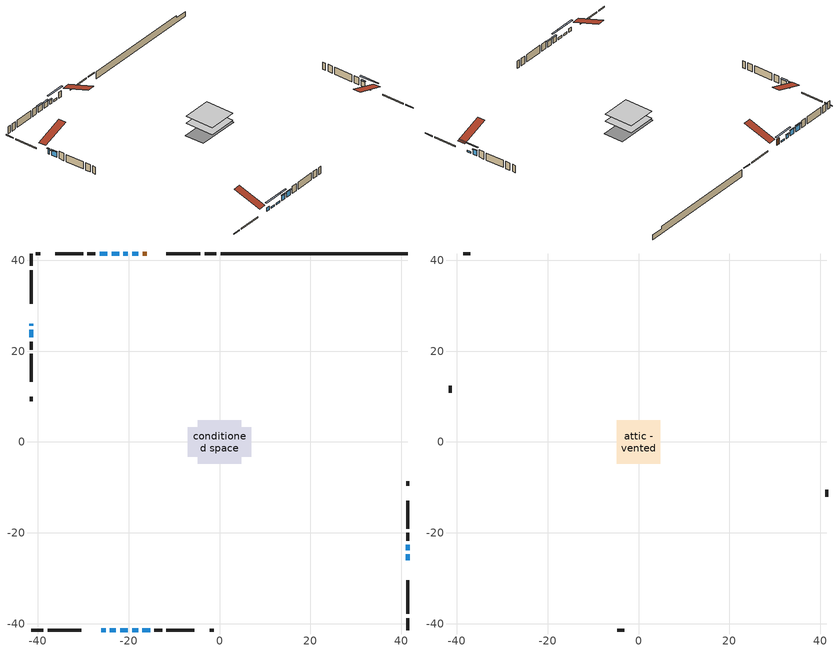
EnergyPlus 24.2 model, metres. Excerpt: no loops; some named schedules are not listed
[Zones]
conditioned space
 floor adiabatic (AdiabaticFloorConstruction): -4.75,-4.75 -4.75,4.75 4.75,4.75 4.75,-4.75 z0.7
 floor foundation (Slab1 construction): -7.03,-3.26 -7.03,3.26 7.03,3.26 7.03,-3.26 z-1.71
 wall outside (RimJoist1 construction): -0.67,41.41 -3.28,41.41 / -41.41,-41.41 -38.8,-41.41 / -41.41,41.41 -41.41,38.8 / 41.41,-41.41 41.41,-38.8 z0.7:1
 wall outside (RimJoist2 construction): -4.21,41.41 -11.68,41.41 / -37.87,-41.41 -30.39,-41.41 / -41.41,37.87 -41.41,30.39 / 41.41,-37.87 41.41,-30.39 z0.7:1
 wall outside (AdiabaticWallConstruction 1): -15.98,41.41 -16.96,41.41 z0.7:2.73
 wall outside (AdiabaticWallConstruction): -26.1,-41.41 -25.1,-41.41 / -20.18,41.41 -21.15,41.41 z0.7:1.92; -41.41,26.1 -41.41,25.64 / -19.27,-41.41 -17.9,-41.41 / -16.97,-41.41 -15.29,-41.41 / 41.41,-23.8 41.41,-22.68 / -22.08,41.41 -23.76,41.41 / -41.41,24.71 -41.41,23.03 z0.7:2.45; 41.41,-26.1 41.41,-24.72 / -17.88,41.41 -19.26,41.41 / -24.18,-41.41 -22.8,-41.41 / -21.88,-41.41 -20.2,-41.41 z0.7:1.26; -24.68,41.41 -26.41,41.41 z0.7:2.73
 wall outside (Wall1 construction): -27.34,41.41 -29.1,41.41 / -14.36,-41.41 -12.61,-41.41 / -41.41,22.1 -41.41,20.35 / 41.41,-21.75 41.41,-19.99 z0.7:3.14
 wall outside (Wall2 construction): -30.03,41.41 -36.14,41.41 / -11.68,-41.41 -5.56,-41.41 / -41.41,19.42 -41.41,13.3 / 41.41,-19.07 41.41,-12.95 z0.7:3.14
 wall outside (Wall4 construction): -39.51,41.41 -40.48,41.41 / -2.2,-41.41 -1.23,-41.41 / -41.41,9.94 -41.41,8.97 / 41.41,-9.58 41.41,-8.61 z0.7:3.14
 wall foundation (FoundationWall1 construction): 0.26,41.41,-1.71 0.26,41.41,0.7 37.29,41.41,0.7 37.29,41.41,-0.08 41.41,41.41,-0.08 41.41,41.41,-1.71
 window (WindowConstruction 8): -26.09,-41.41 -25.1,-41.41 z0.7:1.92
 window (WindowConstruction 7): -41.41,26.09 -41.41,25.64 z0.7:2.45
 window (WindowConstruction 9): 41.41,-26.09 41.41,-24.72 z0.7:1.26
 window (WindowConstruction 10): -17.89,41.41 -19.26,41.41 z0.7:1.26
 window (WindowConstruction 11): -24.18,-41.41 -22.8,-41.41 z0.7:1.26
 window (WindowConstruction 12): -21.88,-41.41 -20.2,-41.41 z0.7:1.26
 window (WindowConstruction): -19.27,-41.41 -17.9,-41.41 z0.7:2.45
 window (WindowConstruction 1): -16.97,-41.41 -15.29,-41.41 z0.7:2.45
 window (WindowConstruction 2): 41.41,-23.8 41.41,-22.68 z0.7:2.45
 window (WindowConstruction 3): -20.19,41.41 -21.15,41.41 z0.7:1.92
 window (WindowConstruction 4): -22.08,41.41 -23.76,41.41 z0.7:2.45
 window (WindowConstruction 5): -24.69,41.41 -26.41,41.41 z0.7:2.73
 window (WindowConstruction 6): -41.41,24.71 -41.41,23.03 z0.7:2.45
 door (Door): -15.98,41.41 -16.96,41.41 z0.7:2.73
 ceiling adiabatic (AdiabaticFloorConstruction): 4.75,-4.75 4.75,4.75 -4.75,4.75 -4.75,-4.75 z0.7
attic - vented
 floor to conditioned space (Floor1 construction Reversed): -4.75,-4.75 -4.75,4.75 4.75,4.75 4.75,-4.75 z3.14
 wall outside (Wall3 construction): -37.07,41.41 -38.58,41.41 / -4.63,-41.41 -3.13,-41.41 / -41.41,12.37 -41.41,10.87 / 41.41,-12.02 41.41,-10.51 z0.7:3.14
 roof outside (Roof1 construction): -15.05,41.41,3.14 -15.05,32.14,6.23 -12.61,32.14,6.23 -12.61,41.41,3.14; -27.02,-41.41,3.14 -27.02,-32.14,6.23 -29.46,-32.14,6.23 -29.46,-41.41,3.14; -41.41,27.02,3.14 -32.14,27.02,6.23 -32.14,29.46,6.23 -41.41,29.46,3.14; 41.41,-27.02,3.14 32.14,-27.02,6.23 32.14,-29.46,6.23 41.41,-29.46,3.14
shading: -41.41,25.44 -41.41,26.3 -41.82,26.3 -41.82,25.44 z2.65; 41.41,-22.12 41.41,-28.7 41.82,-28.7 41.82,-22.12 z3.87; -21.87,41.41 -15.28,41.41 -15.28,41.82 -21.87,41.82 z3.87; -20.2,-41.41 -26.78,-41.41 -26.78,-41.82 -20.2,-41.82 z3.87; -17.59,-41.41 -24.48,-41.41 -24.48,-41.82 -17.59,-41.82 z3.87; -17.7,-41.41 -19.47,-41.41 -19.47,-41.82 -17.7,-41.82 z2.65; -15.09,-41.41 -17.17,-41.41 -17.17,-41.82 -15.09,-41.82 z2.65; 41.41,-22.48 41.41,-24 41.82,-24 41.82,-22.48 z2.65; -21.35,41.41 -19.98,41.41 -19.98,41.82 -21.35,41.82 z2.12; -23.96,41.41 -21.88,41.41 -21.88,41.82 -23.96,41.82 z2.65; -26.62,41.41 -24.48,41.41 -24.48,41.82 -26.62,41.82 z2.93; -41.41,22.83 -41.41,24.91 -41.82,24.91 -41.82,22.83 z2.65
[Building]
Building 1: Terrain=Suburbs
[Site:Location]
Quebec Intl AP_QC: Latitude {deg}=46.8; Longitude {deg}=-71.38; Time Zone {hr}=-5; Elevation {m}=74; Keep Site Location Information=Yes
[Site:GroundTemperature:Shallow]
0.0108218, -2.24938, -2.43038, -1.3578, 2.94801, 7.23376, 10.9493, 13.303, 13.5029, 11.5886, 7.96783, 3.81355
[Site:WaterMainsTemperature]
Calculation Method=Schedule; Temperature Schedule=mains temperature schedule
[Material] Roughness=Rough; Thermal Absorptance=0.9
Name | Thickness {m} | Conductivity {W/m-K} | Density {kg/m3} | Specific Heat {J/kg-K} | Solar Absorptance | Visible Absorptance
asphalt or fiberglass shingles | 0.00635 | 0.162714 | 1121.4 | 1465.45 | 0.4 | 0.4
ceiling loosefill ins | 0.254 | 0.0480833 | 16.02 | 1046.75 | 0.7 | 0.7
ceiling stud and cavity | 0.1397 | 0.123964 | 65.682 | 1177.47 | 0.7 | 0.7
concrete 4.0 in. | 0.1016 | 1.803125 | 2242.8 | 837.4 | 0.7 | 0.7
concrete 8.0 in. | 0.2032 | 1.803125 | 2242.8 | 837.4 | 0.7 | 0.7
door material | 0.04445 | 0.0451087 | 512.64 | 1214.23 | 0.7 | 0.7
exterior vertical ins | 0.0486707 | 0.029427 | 32.04 | 1214.23 | 0.7 | 0.7
floor covering | 0.0127 | 0.0433444 | 54.468 | 1339.84 | 0.6 | 0.6
floor rigid ins; wall rigid ins 1 | 0.512978 | 0.029427 | 32.04 | 1214.23 | 0.7 | 0.7
floor stud and cavity | 0.1397 | 1.75129 | 37.0049 | 1207.88 | 0.7 | 0.7
furniture material conditioned space 1 | 0.1524 | 0.115458 | 640.8 | 1214.23 | 0.6 | 0.6
gypsum board | 0.0127 | 0.160291 | 801 | 837.4 | 0.6 | 0.6
gypsum board 1 | 0.0127 | 0.160291 | 801 | 837.4 | 0.7 | 0.7
osb sheathing 0.5 in. | 0.0127 | 0.115458 | 512.64 | 1214.23 | 0.7 | 0.7
osb sheathing 0.75 in. | 0.01905 | 0.115458 | 512.64 | 1214.23 | 0.7 | 0.7
osb sheathing 2.0 in. | 0.0508 | 0.115458 | 512.64 | 1214.23 | 0.7 | 0.7
rim joist rigid ins; wall rigid ins | 0.051816 | 0.029427 | 32.04 | 1214.23 | 0.7 | 0.7
rim joist stud and cavity | 0.0508 | 0.0406579 | 125.044 | 1163.47 | 0.6 | 0.6
rim joist stud and cavity 1 | 0.0508 | 0.040317 | 125.044 | 1163.47 | 0.6 | 0.6
wall stud and cavity | 0.1397 | 0.205543 | 139.0536 | 1170.24 | 0.7 | 0.7
wall stud and cavity 1 | 0.1397 | 0.227335 | 139.0536 | 1170.24 | 0.7 | 0.7
wall stud and cavity 2 | 0.0889 | 6.1454 | 50.32683 | 1063.81 | 0.6 | 0.6
wall stud and cavity 3 | 0.1397 | 0.0803857 | 139.0536 | 1170.24 | 0.7 | 0.7
wall stud and cavity 4 | 0.0889 | 0.380278 | 52.3479 | 1209.89 | 0.7 | 0.7
wall stud and cavity 5 | 0.0889 | 0.391764 | 83.0341 | 1211.67 | 0.7 | 0.7
wood siding | 0.0254 | 0.102417 | 544.68 | 1172.36 | 0.4 | 0.4
wood siding 1 | 0.00254 | 0.102417 | 544.68 | 1172.36 | 0.4 | 0.4
wood siding 2; wood siding 3; wood siding 4 | 0.0254 | 0.102417 | 544.68 | 1172.36 | 0.7 | 0.7
[WindowMaterial:SimpleGlazingSystem]
Name | U-Factor {W/m2-K} | Solar Heat Gain Coefficient
WindowMaterial | 2.912814 | 0.63
WindowMaterial 1 | 2.90373 | 0.65
WindowMaterial 2 | 2.92474 | 0.62
WindowMaterial 3 | 2.94859 | 0.58
WindowMaterial 4 | 2.97868 | 0.59
WindowMaterial 5 | 3.01672 | 0.5
WindowMaterial 6 | 3.06271 | 0.54
WindowMaterial 7 | 3.01842 | 0.49
WindowMaterial 8 | 3.00991 | 0.51
[Construction]
AdiabaticFloorConstruction: floor stud and cavity, floor rigid ins, osb sheathing 0.75 in., floor covering
AdiabaticWallConstruction: wood siding 3, wall rigid ins 1, wall stud and cavity 4, gypsum board
AdiabaticWallConstruction 1: wood siding 4, wall rigid ins 1, wall stud and cavity 4, gypsum board
Door: door material
Floor1 construction Reversed: gypsum board, ceiling stud and cavity, ceiling loosefill ins
FoundationWall1 construction: concrete 8.0 in., gypsum board 1
furniture construction conditioned space 1: furniture material conditioned space 1
PartitionWallConstruction: gypsum board, wall stud and cavity 5, gypsum board
RimJoist1 construction: wood siding 2, rim joist rigid ins, osb sheathing 2.0 in., rim joist stud and cavity
RimJoist2 construction: wood siding 2, rim joist rigid ins, osb sheathing 2.0 in., rim joist stud and cavity 1
Roof1 construction: asphalt or fiberglass shingles
Slab1 construction: concrete 4.0 in.
Wall1 construction: wood siding, wall rigid ins, osb sheathing 0.5 in., wall stud and cavity, gypsum board
Wall2 construction: wood siding, wall rigid ins, osb sheathing 0.5 in., wall stud and cavity 1, gypsum board
Wall3 construction: wood siding 1, wall stud and cavity 2
Wall4 construction: wood siding, osb sheathing 0.5 in., wall stud and cavity 3, gypsum board
WindowConstruction: WindowMaterial
WindowConstruction 1; WindowConstruction 4; WindowConstruction 6: WindowMaterial 1
WindowConstruction 10; WindowConstruction 11; WindowConstruction 9: WindowMaterial 7
WindowConstruction 12: WindowMaterial 8
WindowConstruction 2: WindowMaterial 2
WindowConstruction 3: WindowMaterial 3
WindowConstruction 5: WindowMaterial 4
WindowConstruction 7: WindowMaterial 5
WindowConstruction 8: WindowMaterial 6
[Zone] Multiplier=1; Part of Total Floor Area=Yes
Name | Volume {m3}
attic - vented | 45.3304
conditioned space | 460
[Space]
Name | Zone | Volume {m3}
attic - vented 1 | attic - vented | 45.3304
conditioned space 1 | conditioned space | 460
[ZoneInfiltration:EffectiveLeakageArea]
infil attic - vented 1: Zone or Space=attic - vented 1; Schedule=Always On Discrete; Effective Air Leakage Area {cm2}=3339.32; Stack Coefficient=0.000384268; Wind Coefficient=1.32445e-05
[ZoneMixing]
whole house fan mix: Zone or Space=attic - vented; Schedule=Always On Continuous; Design Flow Rate Calculation Method=Flow/Zone; Design Flow Rate {m3/s}=0; Source Zone or Space=conditioned space
[SurfaceProperty:ExposedFoundationPerimeter]
Slab1: Exposed Perimeter Calculation Method=TotalExposedPerimeter; Total Exposed Perimeter {m}=41.149
[InternalMass] Zone or ZoneList=conditioned space; Space or SpaceList=conditioned space 1
Name | Construction | Surface Area {m2}
furniture mass conditioned space 1 | furniture construction conditioned space 1 | 72.8121
partition wall mass | PartitionWallConstruction | 182.03
[Lights]
interior lighting: Zone or ZoneList or Space or SpaceList=conditioned space 1; Schedule=interior lighting schedule; Design Level Calculation Method=LightingLevel; Lighting Level {W}=343.2; Return Air Fraction=0; Fraction Radiant=0.6; Fraction Visible=0.2; Fraction Replaceable=1
[People]
occupants: Zone or ZoneList or Space or SpaceList=conditioned space 1; Number of People Schedule=occupants schedule; Number of People Calculation Method=People; Number of People=3; Fraction Radiant=0.314171; Sensible Heat Fraction=0.56303; Activity Level Schedule=occupants activity schedule; Carbon Dioxide Generation Rate {m3/s-W}=0; Enable ASHRAE 55 Comfort Warnings=No; Mean Radiant Temperature Calculation Type=EnclosureAveraged
[ElectricEquipment] Zone or ZoneList or Space or SpaceList=conditioned space 1; Design Level Calculation Method=EquipmentLevel
Name | Schedule | Design Level {W} | Fraction Latent | Fraction Radiant | Fraction Lost
clothes dryer | clothes dryer schedule | 140.772 | 0.015 | 0.081 | 0.85
clothes washer | clothes washer schedule | 32.1985 | 0.03 | 0.162 | 0.7
cooking range | cooking range schedule | 215.147 | 0.08 | 0.432 | 0.2
dishwasher | dishwasher schedule | 66.8632 | 0.3 | 0.18 | 0.4
fridge | fridge schedule | 72.9452 | 0 | 0.6 | 0
mech vent house fan | mech vent house fan schedule | 19.9167 | 0 | 0 | 0.5
mech vent house fan cfis | mech vent house fan cfis schedule | 0 | 0 | 0 | 0
mech vent range fan 0 | mech vent range fan 0 schedule | 57 | 0 | 0 | 1
misc plug loads | misc plug loads schedule | 494.7 | 0.045 | 0.513 | 0.1
whole house fan | Always On Discrete | 0 | 0 | 0 | 1
[OtherEquipment] Zone or ZoneList or Space or SpaceList=conditioned space 1; Design Level Calculation Method=EquipmentLevel
Name | Fuel Type | Schedule | Design Level {W} | Fraction Latent | Fraction Radiant | Fraction Lost
clothes dryer 1 | Electricity | clothes dryer schedule | 0 | 0.015 | 0.081 | 0.85
cooking range 1 | Electricity | cooking range schedule | 0 | 0.08 | 0.432 | 0.2
general water use latent | None | general water use schedule | 62.594 | 1 | 0 | 0
general water use sensible | None | general water use schedule | -61.6891 | 0 | 0.6 | 0
mech vent house fan latent load | None | Always On Discrete | 0 | 1 | 0 | 0
mech vent house fan sensible load | None | Always On Discrete | 0 | 0 | 0 | 0
water heater energy adjustment1 | Electricity | Always On Discrete | 0.01 | 0 | 0 | 1
[ZoneInfiltration:DesignFlowRate] Zone or ZoneList or Space or SpaceList=conditioned space 1; Schedule=Always On Discrete; Design Flow Rate Calculation Method=Flow/Zone; Design Flow Rate {m3/s}=0
infil flow; natural vent flow; whole house fan flow
[ZoneControl:Thermostat]
conditioned space Thermostat: Zone or ZoneList=conditioned space; Control Type Schedule=conditioned space Thermostat Schedule; Control 1=conditioned space temperature setpoint; Temperature Difference Between Cutout And Setpoint {deltaC}=0
[ZoneHVAC:Baseboard:Convective:Electric]
electric baseboard: Availability Schedule=Always On Discrete; Heating Design Capacity {W}=8433.12; Efficiency=1
[Zone equipment]
conditioned space: electric baseboard
[Foundation:Kiva]
Foundation Kiva 1: Initial Indoor Air Temperature {C}=18; Wall Height Above Grade {m}=0.700004; Wall Depth Below Slab {m}=0.2032; Custom Block Material Name 1=exterior vertical ins; Custom Block Depth 1 {m}=2.40999; Custom Block X Position 1 {m}=0.2159; Custom Block Z Position 1 {m}=0
[Foundation:Kiva:Settings]
Soil Conductivity {W/m-K}=0.849921; Soil Density {kg/m3}=1842.3; Soil Specific Heat {J/kg-K}=418.7; Ground Solar Absorptivity=0.9; Ground Thermal Absorptivity=0.9; Ground Surface Roughness {m}=0.03; Far-Field Width {m}=40; Deep-Ground Boundary Condition=ZeroFlux; Deep-Ground Depth {m}=40; Minimum Cell Dimension {m}=0.2; Maximum Cell Growth Coefficient=3; Simulation Timestep=Timestep
[Exterior:Lights]
exterior lighting: Schedule=exterior lighting schedule; Design Level {W}=75.6
[EnergyManagementSystem:GlobalVariable]
infil_program_Qfan
infil_program_Qinf
natural_vent_program_Qnv
natural_vent_program_Qwhf
[EnergyManagementSystem:Sensor]
Name | Output:Variable or Output:Meter Index Key | Output:Variable or Output:Meter
airflow_gain | infil flow | Infiltration Sensible Heat Gain Energy
airflow_gain_1 | natural vent flow | Infiltration Sensible Heat Gain Energy
airflow_gain_2 | whole house fan flow | Infiltration Sensible Heat Gain Energy
airflow_loss | infil flow | Infiltration Sensible Heat Loss Energy
airflow_loss_1 | natural vent flow | Infiltration Sensible Heat Loss Energy
airflow_loss_2 | whole house fan flow | Infiltration Sensible Heat Loss Energy
clg_load_cond |  | Cooling:EnergyTransfer:Zone:CONDITIONED SPACE
clg_sp_s; clg_sp_s_1 | cooling setpoint | Schedule Value
clothes_dryer_exhaust_0_sch_s | clothes dryer exhaust 0 schedule | Schedule Value
conditioned_space_clg_unmet_s | conditioned space | Zone Cooling Setpoint Not Met Time
conditioned_space_htg_unmet_s | conditioned space | Zone Heating Setpoint Not Met Time
cool_season | cooling season schedule | Schedule Value
fridge_tin_s | conditioned space | Zone Mean Air Temperature
htg_load_cond |  | Heating:EnergyTransfer:Zone:CONDITIONED SPACE
htg_sp_s; htg_sp_s_1 | heating setpoint | Schedule Value
ig_ee_conv | clothes dryer | Electric Equipment Convective Heating Energy
ig_ee_conv_2 | cooking range | Electric Equipment Convective Heating Energy
ig_ee_conv_4 | fridge | Electric Equipment Convective Heating Energy
ig_ee_conv_5 | misc plug loads | Electric Equipment Convective Heating Energy
ig_ee_conv_6 | whole house fan | Electric Equipment Convective Heating Energy
ig_ee_rad | clothes dryer | Electric Equipment Radiant Heating Energy
ig_ee_rad_2 | cooking range | Electric Equipment Radiant Heating Energy
ig_ee_rad_4 | fridge | Electric Equipment Radiant Heating Energy
ig_ee_rad_5 | misc plug loads | Electric Equipment Radiant Heating Energy
ig_ee_rad_6 | whole house fan | Electric Equipment Radiant Heating Energy
ig_lgt_conv | interior lighting | Lights Convective Heating Energy
ig_lgt_rad | interior lighting | Lights Radiant Heating Energy
ig_lgt_vis | interior lighting | Lights Visible Radiation Heating Energy
ig_oe_conv | clothes dryer 1 | Other Equipment Convective Heating Energy
ig_oe_conv_1 | cooking range 1 | Other Equipment Convective Heating Energy
ig_oe_conv_2 | general water use latent | Other Equipment Convective Heating Energy
ig_oe_conv_3 | general water use sensible | Other Equipment Convective Heating Energy
ig_oe_conv_4 | water heater energy adjustment1 | Other Equipment Convective Heating Energy
ig_oe_rad | clothes dryer 1 | Other Equipment Radiant Heating Energy
ig_oe_rad_1 | cooking range 1 | Other Equipment Radiant Heating Energy
ig_oe_rad_2 | general water use latent | Other Equipment Radiant Heating Energy
ig_oe_rad_3 | general water use sensible | Other Equipment Radiant Heating Energy
ig_oe_rad_4 | water heater energy adjustment1 | Other Equipment Radiant Heating Energy
ig_ppl_conv | occupants | People Convective Heating Energy
ig_ppl_rad | occupants | People Radiant Heating Energy
im_conv | furniture mass conditioned space 1 | Surface Inside Face Convection Heat Gain Energy
im_conv_1 | partition wall mass | Surface Inside Face Convection Heat Gain Energy
im_ig | furniture mass conditioned space 1 | Surface Inside Face Internal Gains Radiation Heat Gain Energy
im_ig_1 | partition wall mass | Surface Inside Face Internal Gains Radiation Heat Gain Energy
im_lgt | furniture mass conditioned space 1 | Surface Inside Face Lights Radiation Heat Gain Energy
im_lgt_1 | partition wall mass | Surface Inside Face Lights Radiation Heat Gain Energy
im_sol | furniture mass conditioned space 1 | Surface Inside Face Solar Radiation Heat Gain Energy
im_sol_1 | partition wall mass | Surface Inside Face Solar Radiation Heat Gain Energy
im_surf | furniture mass conditioned space 1 | Surface Inside Face Net Surface Thermal Radiation Heat Gain Energy
im_surf_1 | partition wall mass | Surface Inside Face Net Surface Thermal Radiation Heat Gain Energy
mech_vent_range_fan_0_sch_s | mech vent range fan 0 schedule | Schedule Value
mv_conv | mech vent house fan | Electric Equipment Convective Heating Energy
mv_conv_1 | mech vent house fan cfis | Electric Equipment Convective Heating Energy
mv_conv_2 | mech vent range fan 0 | Electric Equipment Convective Heating Energy
mv_conv_3 | mech vent house fan latent load | Other Equipment Convective Heating Energy
mv_conv_4 | mech vent house fan sensible load | Other Equipment Convective Heating Energy
mv_rad | mech vent house fan | Electric Equipment Radiant Heating Energy
mv_rad_1 | mech vent house fan cfis | Electric Equipment Radiant Heating Energy
mv_rad_2 | mech vent range fan 0 | Electric Equipment Radiant Heating Energy
mv_rad_3 | mech vent house fan latent load | Other Equipment Radiant Heating Energy
mv_rad_4 | mech vent house fan sensible load | Other Equipment Radiant Heating Energy
natural_vent_s | natural vent schedule | Schedule Value
out_pb_s |  | Site Outdoor Air Barometric Pressure
out_wt_s |  | Site Outdoor Air Humidity Ratio
site_vw_s |  | Site Wind Speed
ss_back_out | Window1 | Surface Window Shortwave from Zone Back Out Window Heat Transfer Rate
ss_back_out_1 | Window10 | Surface Window Shortwave from Zone Back Out Window Heat Transfer Rate
ss_back_out_10 | Window7 | Surface Window Shortwave from Zone Back Out Window Heat Transfer Rate
ss_back_out_11 | Window8 | Surface Window Shortwave from Zone Back Out Window Heat Transfer Rate
ss_back_out_12 | Window9 | Surface Window Shortwave from Zone Back Out Window Heat Transfer Rate
ss_back_out_2 | Window11 | Surface Window Shortwave from Zone Back Out Window Heat Transfer Rate
ss_back_out_3 | Window12 | Surface Window Shortwave from Zone Back Out Window Heat Transfer Rate
ss_back_out_4 | Window13 | Surface Window Shortwave from Zone Back Out Window Heat Transfer Rate
ss_back_out_5 | Window14 | Surface Window Shortwave from Zone Back Out Window Heat Transfer Rate
ss_back_out_6 | Window3 | Surface Window Shortwave from Zone Back Out Window Heat Transfer Rate
ss_back_out_7 | Window4 | Surface Window Shortwave from Zone Back Out Window Heat Transfer Rate
ss_back_out_8 | Window5 | Surface Window Shortwave from Zone Back Out Window Heat Transfer Rate
ss_back_out_9 | Window6 | Surface Window Shortwave from Zone Back Out Window Heat Transfer Rate
ss_conv | Door1 | Surface Inside Face Convection Heat Gain Energy
ss_conv_1 | Window1 | Surface Inside Face Convection Heat Gain Energy
ss_conv_10 | Window6 | Surface Inside Face Convection Heat Gain Energy
ss_conv_11 | Window7 | Surface Inside Face Convection Heat Gain Energy
ss_conv_12 | Window8 | Surface Inside Face Convection Heat Gain Energy
ss_conv_13 | Window9 | Surface Inside Face Convection Heat Gain Energy
ss_conv_2 | Window10 | Surface Inside Face Convection Heat Gain Energy
ss_conv_3 | Window11 | Surface Inside Face Convection Heat Gain Energy
ss_conv_4 | Window12 | Surface Inside Face Convection Heat Gain Energy
ss_conv_5 | Window13 | Surface Inside Face Convection Heat Gain Energy
ss_conv_6 | Window14 | Surface Inside Face Convection Heat Gain Energy
ss_conv_7 | Window3 | Surface Inside Face Convection Heat Gain Energy
ss_conv_8 | Window4 | Surface Inside Face Convection Heat Gain Energy
ss_conv_9 | Window5 | Surface Inside Face Convection Heat Gain Energy
ss_ig | Door1 | Surface Inside Face Internal Gains Radiation Heat Gain Energy
ss_ig_1 | Window1 | Surface Inside Face Internal Gains Radiation Heat Gain Energy
ss_ig_10 | Window6 | Surface Inside Face Internal Gains Radiation Heat Gain Energy
ss_ig_11 | Window7 | Surface Inside Face Internal Gains Radiation Heat Gain Energy
ss_ig_12 | Window8 | Surface Inside Face Internal Gains Radiation Heat Gain Energy
ss_ig_13 | Window9 | Surface Inside Face Internal Gains Radiation Heat Gain Energy
ss_ig_2 | Window10 | Surface Inside Face Internal Gains Radiation Heat Gain Energy
ss_ig_3 | Window11 | Surface Inside Face Internal Gains Radiation Heat Gain Energy
ss_ig_4 | Window12 | Surface Inside Face Internal Gains Radiation Heat Gain Energy
ss_ig_5 | Window13 | Surface Inside Face Internal Gains Radiation Heat Gain Energy
ss_ig_6 | Window14 | Surface Inside Face Internal Gains Radiation Heat Gain Energy
ss_ig_7 | Window3 | Surface Inside Face Internal Gains Radiation Heat Gain Energy
ss_ig_8 | Window4 | Surface Inside Face Internal Gains Radiation Heat Gain Energy
ss_ig_9 | Window5 | Surface Inside Face Internal Gains Radiation Heat Gain Energy
ss_lgt | Door1 | Surface Inside Face Lights Radiation Heat Gain Energy
ss_sol | Door1 | Surface Inside Face Solar Radiation Heat Gain Energy
ss_surf | Door1 | Surface Inside Face Net Surface Thermal Radiation Heat Gain Energy
ss_surf_1 | Window1 | Surface Inside Face Net Surface Thermal Radiation Heat Gain Energy
ss_surf_10 | Window6 | Surface Inside Face Net Surface Thermal Radiation Heat Gain Energy
ss_surf_11 | Window7 | Surface Inside Face Net Surface Thermal Radiation Heat Gain Energy
ss_surf_12 | Window8 | Surface Inside Face Net Surface Thermal Radiation Heat Gain Energy
ss_surf_13 | Window9 | Surface Inside Face Net Surface Thermal Radiation Heat Gain Energy
ss_surf_2 | Window10 | Surface Inside Face Net Surface Thermal Radiation Heat Gain Energy
ss_surf_3 | Window11 | Surface Inside Face Net Surface Thermal Radiation Heat Gain Energy
ss_surf_4 | Window12 | Surface Inside Face Net Surface Thermal Radiation Heat Gain Energy
ss_surf_5 | Window13 | Surface Inside Face Net Surface Thermal Radiation Heat Gain Energy
ss_surf_6 | Window14 | Surface Inside Face Net Surface Thermal Radiation Heat Gain Energy
ss_surf_7 | Window3 | Surface Inside Face Net Surface Thermal Radiation Heat Gain Energy
ss_surf_8 | Window4 | Surface Inside Face Net Surface Thermal Radiation Heat Gain Energy
ss_surf_9 | Window5 | Surface Inside Face Net Surface Thermal Radiation Heat Gain Energy
ss_trans_in | Window1 | Surface Window Transmitted Solar Radiation Rate
ss_trans_in_1 | Window10 | Surface Window Transmitted Solar Radiation Rate
ss_trans_in_10 | Window7 | Surface Window Transmitted Solar Radiation Rate
ss_trans_in_11 | Window8 | Surface Window Transmitted Solar Radiation Rate
ss_trans_in_12 | Window9 | Surface Window Transmitted Solar Radiation Rate
ss_trans_in_2 | Window11 | Surface Window Transmitted Solar Radiation Rate
ss_trans_in_3 | Window12 | Surface Window Transmitted Solar Radiation Rate
ss_trans_in_4 | Window13 | Surface Window Transmitted Solar Radiation Rate
ss_trans_in_5 | Window14 | Surface Window Transmitted Solar Radiation Rate
ss_trans_in_6 | Window3 | Surface Window Transmitted Solar Radiation Rate
ss_trans_in_7 | Window4 | Surface Window Transmitted Solar Radiation Rate
ss_trans_in_8 | Window5 | Surface Window Transmitted Solar Radiation Rate
ss_trans_in_9 | Window6 | Surface Window Transmitted Solar Radiation Rate
